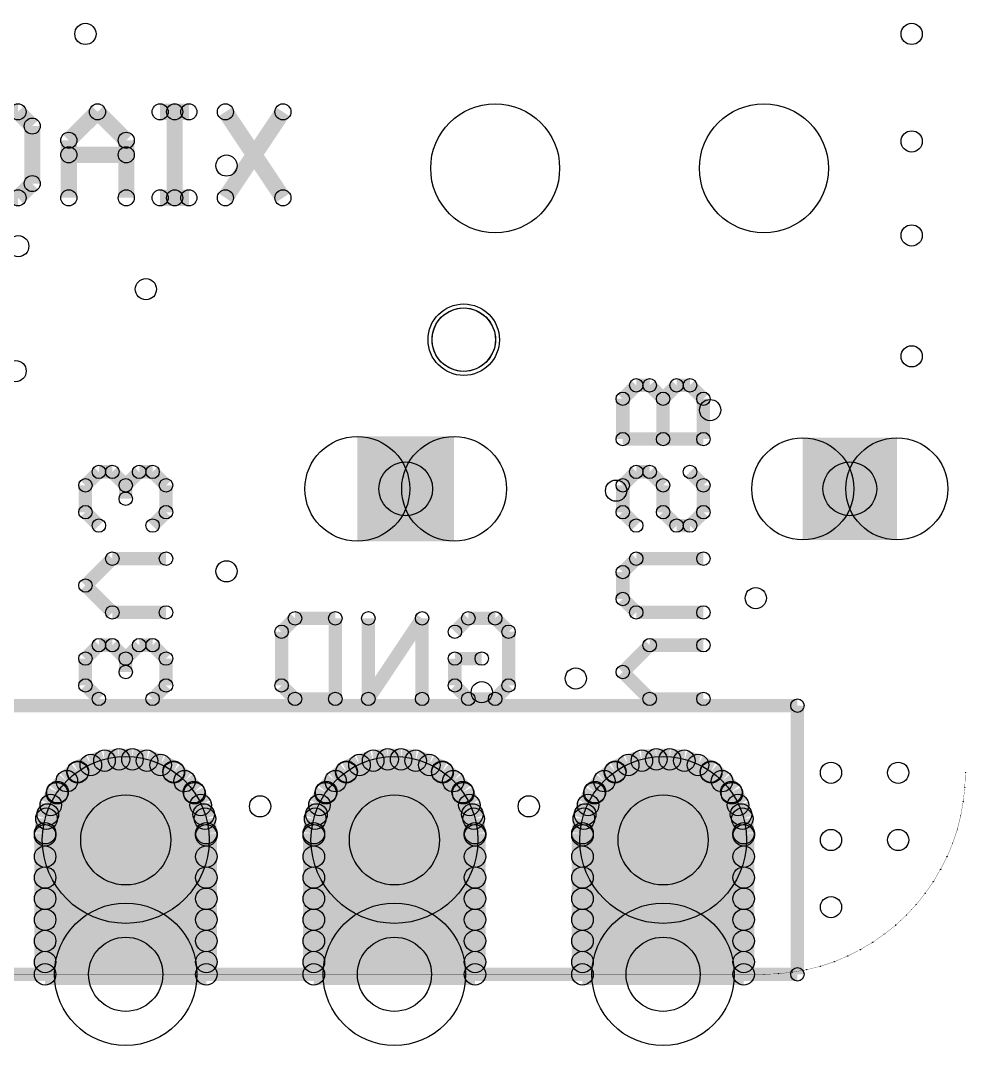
# Model space of a CAD drawing. Extents: x 0 to 26.8, y 0 to 19.7.
# Drawn here: x 17.86 to 26.8, y 0.61 to 10.3 of the extents above; entities that cross this region are included whole.
import ezdxf

# ---------------------------------------------------------------- set-up
doc = ezdxf.new("R2010")
doc.units = 0
doc.layers.get('0').update_dxf_attribs({"linetype": 'CONTINUOUS'})
for name, color, linetype in [('SEEEDSTUDIOXIAONRF52840V1_1_GBO', 7, 'CONTINUOUS'), ('SEEEDSTUDIOXIAONRF52840V1_1_GBS', 6, 'CONTINUOUS'), ('SEEEDSTUDIOXIAONRF52840V1_1_TXT', 12, 'CONTINUOUS')]:
    doc.layers.add(name, color=color, linetype=linetype)

# ---------------------------------------------------------------- blocks, each defined once
blk = doc.blocks.new('ROUND_3')
blk.add_circle((0, 0), 0.0635)
blk = doc.blocks.new('ROUND_1')
blk.add_circle((0, 0), 0.00127)
blk = doc.blocks.new('ROUND_2')
blk.add_circle((0, 0), 0)
blk = doc.blocks.new('ROUND_19')
blk.add_circle((0, 0), 0.0762)
blk = doc.blocks.new('ROUND_20')
blk.add_circle((0, 0), 0.6096)
blk = doc.blocks.new('ROUND_22')
blk.add_circle((0, 0), 0.3378)
blk = doc.blocks.new('ROUND_26')
blk.add_circle((0, 0), 0.7887)
blk = doc.blocks.new('ROUND_27')
blk.add_circle((0, 0), 0.6731)
blk = doc.blocks.new('ROUND_23')
blk.add_circle((0, 0), 0.4826)
blk = doc.blocks.new('ROUND_24')
blk.add_circle((0, 0), 0.4953)
blk = doc.blocks.new('ROUND_18')
blk.add_circle((0, 0), 0.1016)
blk = doc.blocks.new('ROUND_85')
blk.add_circle((0, 0), 0.1003)
blk = doc.blocks.new('ROUND_5')
blk.add_circle((0, 0), 0.254)
blk = doc.blocks.new('ROUND_53')
blk.add_circle((0, 0), 0.2997)
blk = doc.blocks.new('ROUND_86')
blk.add_circle((0, 0), 0.3505)
blk = doc.blocks.new('ROUND_87')
blk.add_circle((0, 0), 0.4254)

msp = doc.modelspace()

# ---------------------------------------------------------------- linework, layer by layer
at = {"layer": 'SEEEDSTUDIOXIAONRF52840V1_1_GBO'}
for points, const_width in [([(26.797, 3.1877), (26.797, 17.1577)], 0.00254), ([(17.56918, 9.4361), (17.84096, 9.4361)], 0.1524), ([(17.84096, 9.4361), (17.97558, 9.30148)], 0.1524), ([(18.32102, 9.16686), (18.5928, 9.4361)], 0.1524), ([(18.5928, 9.4361), (18.86458, 9.16686)], 0.1524), ([(19.4564, 9.4361), (19.18462, 9.4361)], 0.1524), ([(19.32178, 8.6233), (19.32178, 9.4361)], 0.1524), ([(19.80184, 9.4361), (20.3454, 8.6233)], 0.1524), ([(19.80184, 8.6233), (20.3454, 9.4361)], 0.1524), ([(17.97558, 9.30148), (17.97558, 8.75792)], 0.1524), ([(18.32102, 8.6233), (18.32102, 9.16686)], 0.1524), ([(18.86458, 9.16686), (18.86458, 8.6233)], 0.1524), ([(18.86458, 9.0297), (18.32102, 9.0297)], 0.1524), ([(17.97558, 8.75792), (17.84096, 8.6233)], 0.1524), ([(17.84096, 8.6233), (17.56918, 8.6233)], 0.1524), ([(19.18462, 8.6233), (19.4564, 8.6233)], 0.1524), ([(23.5585, 6.72338), (23.6855, 6.85038)], 0.127), ([(23.6855, 6.85038), (23.8125, 6.85038)], 0.127), ([(23.8125, 6.85038), (23.9395, 6.72338)], 0.127), ([(23.9395, 6.72338), (24.0665, 6.85038)], 0.127), ([(24.0665, 6.85038), (24.1935, 6.85038)], 0.127), ([(24.1935, 6.85038), (24.3205, 6.72338)], 0.127), ([(23.5585, 6.34238), (23.5585, 6.72338)], 0.127), ([(23.9395, 6.72338), (23.9395, 6.34238)], 0.127), ([(24.3205, 6.72338), (24.3205, 6.34238)], 0.127), ([(24.3205, 6.34238), (23.5585, 6.34238)], 0.127), ([(18.4785, 5.9055), (18.6055, 6.0325)], 0.127), ([(18.6055, 6.0325), (18.7325, 6.0325)], 0.127), ([(18.7325, 6.0325), (18.8595, 5.9055)], 0.127), ([(18.8595, 5.9055), (18.9865, 6.0325)], 0.127), ([(18.9865, 6.0325), (19.1135, 6.0325)], 0.127), ([(19.1135, 6.0325), (19.2405, 5.9055)], 0.127), ([(23.6855, 6.0325), (23.5585, 5.9055)], 0.127), ([(23.8125, 6.0325), (23.6855, 6.0325)], 0.127), ([(23.9395, 5.9055), (23.8125, 6.0325)], 0.127), ([(24.3205, 5.9055), (24.1935, 6.0325)], 0.127), ([(18.4785, 5.6515), (18.4785, 5.9055)], 0.127), ([(18.8595, 5.9055), (18.8595, 5.7785)], 0.127), ([(19.2405, 5.9055), (19.2405, 5.6515)], 0.127), ([(23.5585, 5.9055), (23.5585, 5.6515)], 0.127), ([(23.9395, 5.6515), (23.9395, 5.9055)], 0.127), ([(24.3205, 5.6515), (24.3205, 5.9055)], 0.127), ([(18.4785, 5.6515), (18.6055, 5.5245)], 0.127), ([(19.2405, 5.6515), (19.1135, 5.5245)], 0.127), ([(23.5585, 5.6515), (23.6855, 5.5245)], 0.127), ([(24.0665, 5.5245), (23.9395, 5.6515)], 0.127), ([(24.1935, 5.5245), (24.3205, 5.6515)], 0.127), ([(24.1935, 5.5245), (24.0665, 5.5245)], 0.127), ([(18.7325, 5.21208), (18.4785, 4.95808)], 0.127), ([(19.2405, 5.21208), (18.7325, 5.21208)], 0.127), ([(23.5585, 5.08508), (23.6855, 5.21208)], 0.127), ([(23.6855, 5.21208), (24.3205, 5.21208)], 0.127), ([(23.5585, 4.83108), (23.5585, 5.08508)], 0.127), ([(18.4785, 4.95808), (18.7325, 4.70408)], 0.127), ([(23.6855, 4.70408), (23.5585, 4.83108)], 0.127), ([(18.7325, 4.70408), (19.2405, 4.70408)], 0.127), ([(24.3205, 4.70408), (23.6855, 4.70408)], 0.127), ([(20.3327, 4.5212), (20.4597, 4.6482)], 0.127), ([(20.4597, 4.6482), (20.8407, 4.6482)], 0.127), ([(20.8407, 4.6482), (20.8407, 3.8862)], 0.127), ([(21.15312, 3.8862), (21.15312, 4.6482)], 0.127), ([(21.66112, 4.6482), (21.15312, 3.8862)], 0.127), ([(21.66112, 3.8862), (21.66112, 4.6482)], 0.127), ([(21.971, 4.5212), (22.098, 4.6482)], 0.127), ([(22.098, 4.6482), (22.352, 4.6482)], 0.127), ([(22.352, 4.6482), (22.479, 4.5212)], 0.127), ([(20.3327, 4.0132), (20.3327, 4.5212)], 0.127), ([(22.479, 4.5212), (22.479, 4.0132)], 0.127), ([(18.4785, 4.2672), (18.6055, 4.3942)], 0.127), ([(18.6055, 4.3942), (18.7325, 4.3942)], 0.127), ([(18.7325, 4.3942), (18.8595, 4.2672)], 0.127), ([(18.8595, 4.2672), (18.9865, 4.3942)], 0.127), ([(18.9865, 4.3942), (19.1135, 4.3942)], 0.127), ([(19.1135, 4.3942), (19.2405, 4.2672)], 0.127), ([(23.8125, 4.3942), (23.5585, 4.1402)], 0.127), ([(23.8125, 4.3942), (24.3205, 4.3942)], 0.127), ([(18.4785, 4.0132), (18.4785, 4.2672)], 0.127), ([(18.8595, 4.2672), (18.8595, 4.1402)], 0.127), ([(19.2405, 4.2672), (19.2405, 4.0132)], 0.127), ([(21.971, 4.0132), (21.971, 4.2672)], 0.127), ([(21.971, 4.2672), (22.225, 4.2672)], 0.127), ([(23.5585, 4.1402), (23.8125, 3.8862)], 0.127), ([(18.6055, 3.8862), (18.4785, 4.0132)], 0.127), ([(19.2405, 4.0132), (19.1135, 3.8862)], 0.127), ([(20.4597, 3.8862), (20.3327, 4.0132)], 0.127), ([(22.098, 3.8862), (21.971, 4.0132)], 0.127), ([(22.479, 4.0132), (22.352, 3.8862)], 0.127), ([(25.2095, 3.8227), (7.4295, 3.8227)], 0.127), ([(20.8407, 3.8862), (20.4597, 3.8862)], 0.127), ([(22.352, 3.8862), (22.098, 3.8862)], 0.127), ([(23.8125, 3.8862), (24.3205, 3.8862)], 0.127), ([(25.2095, 1.2827), (25.2095, 3.8227)], 0.127), ([(26.79192, 3.05054), (26.797, 3.1877)], 0.00254), ([(26.77668, 2.91592), (26.79192, 3.05054)], 0.00254), ([(26.75382, 2.78384), (26.77668, 2.91592)], 0.00254), ([(26.7208, 2.65176), (26.75382, 2.78384)], 0.00254), ([(26.67762, 2.52222), (26.7208, 2.65176)], 0.00254), ([(26.62428, 2.39522), (26.67762, 2.52222)], 0.00254), ([(26.56332, 2.27584), (26.62428, 2.39522)], 0.00254), ([(26.49474, 2.159), (26.56332, 2.27584)], 0.00254), ([(26.416, 2.04724), (26.49474, 2.159)], 0.00254), ([(26.33218, 1.94056), (26.416, 2.04724)], 0.00254), ([(26.2382, 1.8415), (26.33218, 1.94056)], 0.00254), ([(26.13914, 1.74752), (26.2382, 1.8415)], 0.00254), ([(26.03246, 1.6637), (26.13914, 1.74752)], 0.00254), ([(25.9207, 1.58496), (26.03246, 1.6637)], 0.00254), ([(25.80386, 1.51638), (25.9207, 1.58496)], 0.00254), ([(25.55748, 1.40208), (25.68448, 1.45542)], 0.00254), ([(25.68448, 1.45542), (25.80386, 1.51638)], 0.00254), ([(25.29586, 1.32588), (25.42794, 1.3589)], 0.00254), ([(25.42794, 1.3589), (25.55748, 1.40208)], 0.00254), ([(7.4295, 1.2827), (25.2095, 1.2827)], 0.127), ([(7.747, 1.2827), (24.892, 1.2827)], 0.00254), ([(24.892, 1.2827), (25.02916, 1.28778)], 0.00254), ([(25.02916, 1.28778), (25.16378, 1.30302)], 0.00254), ([(25.16378, 1.30302), (25.29586, 1.32588)], 0.00254)]:
    msp.add_lwpolyline(points, dxfattribs=dict(at, const_width=const_width))
for points in [[(21.91258, 7.54634), (21.96338, 7.56666)], [(21.96338, 7.56666), (22.01418, 7.57936)], [(22.01418, 7.57936), (22.06752, 7.5819)], [(22.06752, 7.5819), (22.12086, 7.57428)], [(22.12086, 7.57428), (22.17166, 7.55904)], [(22.17166, 7.55904), (22.21992, 7.5311)], [(21.79828, 7.43712), (21.82876, 7.4803)], [(21.82876, 7.4803), (21.86686, 7.51586)], [(21.86686, 7.51586), (21.91258, 7.54634)], [(22.21992, 7.5311), (22.2631, 7.49808)], [(22.2631, 7.49808), (22.29612, 7.45744)], [(21.76018, 7.33552), (21.77542, 7.38632)], [(21.77542, 7.38632), (21.79828, 7.43712)], [(22.29612, 7.45744), (22.32406, 7.41172)], [(22.32406, 7.41172), (22.34438, 7.36092)], [(21.7551, 7.28218), (21.76018, 7.33552)], [(21.76018, 7.22884), (21.7551, 7.28218)], [(22.34438, 7.36092), (22.35454, 7.31012)], [(22.35454, 7.31012), (22.35454, 7.25424)], [(21.77542, 7.17804), (21.76018, 7.22884)], [(21.79828, 7.12724), (21.77542, 7.17804)], [(22.34438, 7.20344), (22.32406, 7.15264)], [(22.35454, 7.25424), (22.34438, 7.20344)], [(21.82876, 7.08406), (21.79828, 7.12724)], [(21.86686, 7.0485), (21.82876, 7.08406)], [(22.29612, 7.10692), (22.2631, 7.06628)], [(22.32406, 7.15264), (22.29612, 7.10692)], [(21.91258, 7.01802), (21.86686, 7.0485)], [(21.96338, 6.9977), (21.91258, 7.01802)], [(22.01418, 6.985), (21.96338, 6.9977)], [(22.06752, 6.98246), (22.01418, 6.985)], [(22.12086, 6.99008), (22.06752, 6.98246)], [(22.17166, 7.00532), (22.12086, 6.99008)], [(22.21992, 7.03326), (22.17166, 7.00532)], [(22.2631, 7.06628), (22.21992, 7.03326)]]:
    msp.add_lwpolyline(points, dxfattribs=at)
at = {"layer": 'SEEEDSTUDIOXIAONRF52840V1_1_GBS'}
for points, const_width in [([(26.797, 3.1877), (26.797, 17.1577)], 0.00254), ([(21.04898, 5.87248), (21.96338, 5.87248)], 0.9906), ([(25.2603, 5.87248), (26.1493, 5.87248)], 0.9652), ([(18.65884, 3.302), (18.5293, 3.26136)], 0.2032), ([(18.796, 3.3147), (18.65884, 3.302)], 0.2032), ([(18.923, 3.3147), (18.796, 3.3147)], 0.2032), ([(19.06016, 3.302), (18.923, 3.3147)], 0.2032), ([(19.1897, 3.26136), (19.06016, 3.302)], 0.2032), ([(21.19884, 3.302), (21.0693, 3.26136)], 0.2032), ([(21.336, 3.3147), (21.19884, 3.302)], 0.2032), ([(21.463, 3.3147), (21.336, 3.3147)], 0.2032), ([(21.60016, 3.302), (21.463, 3.3147)], 0.2032), ([(21.7297, 3.26136), (21.60016, 3.302)], 0.2032), ([(23.73884, 3.302), (23.6093, 3.26136)], 0.2032), ([(23.876, 3.3147), (23.73884, 3.302)], 0.2032), ([(24.003, 3.3147), (23.876, 3.3147)], 0.2032), ([(24.14016, 3.302), (24.003, 3.3147)], 0.2032), ([(24.2697, 3.26136), (24.14016, 3.302)], 0.2032), ([(18.40738, 3.19786), (18.30324, 3.10896)], 0.2032), ([(18.5293, 3.26136), (18.40738, 3.19786)], 0.2032), ([(19.31162, 3.19786), (19.1897, 3.26136)], 0.2032), ([(19.41576, 3.10896), (19.31162, 3.19786)], 0.2032), ([(20.94738, 3.19786), (20.84324, 3.10896)], 0.2032), ([(21.0693, 3.26136), (20.94738, 3.19786)], 0.2032), ([(21.85162, 3.19786), (21.7297, 3.26136)], 0.2032), ([(21.95576, 3.10896), (21.85162, 3.19786)], 0.2032), ([(23.48738, 3.19786), (23.38324, 3.10896)], 0.2032), ([(23.6093, 3.26136), (23.48738, 3.19786)], 0.2032), ([(24.39162, 3.19786), (24.2697, 3.26136)], 0.2032), ([(24.49576, 3.10896), (24.39162, 3.19786)], 0.2032), ([(18.30324, 3.10896), (18.21434, 3.00482)], 0.2032), ([(19.31416, 3.19278), (18.40484, 3.19278)], 0.2032), ([(19.50466, 3.00482), (19.41576, 3.10896)], 0.2032), ([(20.84324, 3.10896), (20.75434, 3.00482)], 0.2032), ([(21.85416, 3.19278), (20.94484, 3.19278)], 0.2032), ([(22.04466, 3.00482), (21.95576, 3.10896)], 0.2032), ([(23.38324, 3.10896), (23.29434, 3.00482)], 0.2032), ([(24.39416, 3.19278), (23.48484, 3.19278)], 0.2032), ([(24.58466, 3.00482), (24.49576, 3.10896)], 0.2032), ([(18.21434, 3.00482), (18.15084, 2.8829)], 0.2032), ([(19.56816, 2.8829), (19.50466, 3.00482)], 0.2032), ([(20.75434, 3.00482), (20.69084, 2.8829)], 0.2032), ([(22.10816, 2.8829), (22.04466, 3.00482)], 0.2032), ([(23.29434, 3.00482), (23.23084, 2.8829)], 0.2032), ([(24.64816, 2.8829), (24.58466, 3.00482)], 0.2032), ([(26.79192, 3.05054), (26.797, 3.1877)], 0.00254), ([(18.20926, 2.99466), (19.50974, 2.99466)], 0.2032), ([(20.74926, 2.99466), (22.04974, 2.99466)], 0.2032), ([(23.28926, 2.99466), (24.58974, 2.99466)], 0.2032), ([(26.77668, 2.91592), (26.79192, 3.05054)], 0.00254), ([(18.15084, 2.8829), (18.1102, 2.75336)], 0.2032), ([(19.6088, 2.75336), (19.56816, 2.8829)], 0.2032), ([(20.69084, 2.8829), (20.6502, 2.75336)], 0.2032), ([(22.1488, 2.75336), (22.10816, 2.8829)], 0.2032), ([(23.23084, 2.8829), (23.1902, 2.75336)], 0.2032), ([(24.6888, 2.75336), (24.64816, 2.8829)], 0.2032), ([(26.75382, 2.78384), (26.77668, 2.91592)], 0.00254), ([(18.1102, 2.75336), (18.0975, 2.6162)], 0.2032), ([(19.5961, 2.794), (18.1229, 2.794)], 0.2032), ([(19.6215, 2.6162), (19.6088, 2.75336)], 0.2032), ([(20.6502, 2.75336), (20.6375, 2.6162)], 0.2032), ([(22.1361, 2.794), (20.6629, 2.794)], 0.2032), ([(22.1615, 2.6162), (22.1488, 2.75336)], 0.2032), ([(23.1902, 2.75336), (23.1775, 2.6162)], 0.2032), ([(23.2029, 2.794), (24.6761, 2.794)], 0.2032), ([(24.7015, 2.6162), (24.6888, 2.75336)], 0.2032), ([(18.0975, 2.6162), (18.0975, 1.2827)], 0.2032), ([(19.6215, 1.2827), (19.6215, 2.6162)], 0.2032), ([(20.6375, 2.6162), (20.6375, 1.2827)], 0.2032), ([(22.1615, 1.2827), (22.1615, 2.6162)], 0.2032), ([(23.1775, 2.6162), (23.1775, 1.2827)], 0.2032), ([(24.7015, 1.2827), (24.7015, 2.6162)], 0.2032), ([(26.7208, 2.65176), (26.75382, 2.78384)], 0.00254), ([(18.0975, 2.59588), (19.6215, 2.59588)], 0.2032), ([(20.6375, 2.59588), (22.1615, 2.59588)], 0.2032), ([(24.7015, 2.59588), (23.1775, 2.59588)], 0.2032), ([(26.67762, 2.52222), (26.7208, 2.65176)], 0.00254), ([(26.62428, 2.39522), (26.67762, 2.52222)], 0.00254), ([(19.6215, 2.39522), (18.0975, 2.39522)], 0.2032), ([(22.1615, 2.39522), (20.6375, 2.39522)], 0.2032), ([(23.1775, 2.39522), (24.7015, 2.39522)], 0.2032), ([(26.56332, 2.27584), (26.62428, 2.39522)], 0.00254), ([(18.0975, 2.1971), (19.6215, 2.1971)], 0.2032), ([(20.6375, 2.1971), (22.1615, 2.1971)], 0.2032), ([(24.7015, 2.1971), (23.1775, 2.1971)], 0.2032), ([(26.49474, 2.159), (26.56332, 2.27584)], 0.00254), ([(26.416, 2.04724), (26.49474, 2.159)], 0.00254), ([(19.6215, 1.99644), (18.0975, 1.99644)], 0.2032), ([(22.1615, 1.99644), (20.6375, 1.99644)], 0.2032), ([(23.1775, 1.99644), (24.7015, 1.99644)], 0.2032), ([(26.33218, 1.94056), (26.416, 2.04724)], 0.00254), ([(26.2382, 1.8415), (26.33218, 1.94056)], 0.00254), ([(18.0975, 1.79832), (19.6215, 1.79832)], 0.2032), ([(20.6375, 1.79832), (22.1615, 1.79832)], 0.2032), ([(24.7015, 1.79832), (23.1775, 1.79832)], 0.2032), ([(26.13914, 1.74752), (26.2382, 1.8415)], 0.00254), ([(26.03246, 1.6637), (26.13914, 1.74752)], 0.00254), ([(19.6215, 1.59766), (18.0975, 1.59766)], 0.2032), ([(20.6375, 1.59766), (22.1615, 1.59766)], 0.2032), ([(23.1775, 1.59766), (24.7015, 1.59766)], 0.2032), ([(25.9207, 1.58496), (26.03246, 1.6637)], 0.00254), ([(25.80386, 1.51638), (25.9207, 1.58496)], 0.00254), ([(18.0975, 1.39954), (19.6215, 1.39954)], 0.2032), ([(22.1615, 1.39954), (20.6375, 1.39954)], 0.2032), ([(24.7015, 1.39954), (23.1775, 1.39954)], 0.2032), ([(25.55748, 1.40208), (25.68448, 1.45542)], 0.00254), ([(25.68448, 1.45542), (25.80386, 1.51638)], 0.00254), ([(18.0975, 1.2827), (19.6215, 1.2827)], 0.2032), ([(20.6375, 1.2827), (22.1615, 1.2827)], 0.2032), ([(23.1775, 1.2827), (24.7015, 1.2827)], 0.2032), ([(25.29586, 1.32588), (25.42794, 1.3589)], 0.00254), ([(25.42794, 1.3589), (25.55748, 1.40208)], 0.00254), ([(7.747, 1.2827), (24.892, 1.2827)], 0.00254), ([(24.892, 1.2827), (25.02916, 1.28778)], 0.00254), ([(25.02916, 1.28778), (25.16378, 1.30302)], 0.00254), ([(25.16378, 1.30302), (25.29586, 1.32588)], 0.00254)]:
    msp.add_lwpolyline(points, dxfattribs=dict(at, const_width=const_width))
for points in [[(21.91258, 7.54634), (21.96338, 7.56666)], [(21.96338, 7.56666), (22.01418, 7.57936)], [(22.01418, 7.57936), (22.06752, 7.5819)], [(22.06752, 7.5819), (22.12086, 7.57428)], [(22.12086, 7.57428), (22.17166, 7.55904)], [(22.17166, 7.55904), (22.21992, 7.5311)], [(21.79828, 7.43712), (21.82876, 7.4803)], [(21.82876, 7.4803), (21.86686, 7.51586)], [(21.86686, 7.51586), (21.91258, 7.54634)], [(22.21992, 7.5311), (22.2631, 7.49808)], [(22.2631, 7.49808), (22.29612, 7.45744)], [(21.76018, 7.33552), (21.77542, 7.38632)], [(21.77542, 7.38632), (21.79828, 7.43712)], [(22.29612, 7.45744), (22.32406, 7.41172)], [(22.32406, 7.41172), (22.34438, 7.36092)], [(21.7551, 7.28218), (21.76018, 7.33552)], [(21.76018, 7.22884), (21.7551, 7.28218)], [(22.34438, 7.36092), (22.35454, 7.31012)], [(22.35454, 7.31012), (22.35454, 7.25424)], [(21.77542, 7.17804), (21.76018, 7.22884)], [(21.79828, 7.12724), (21.77542, 7.17804)], [(22.34438, 7.20344), (22.32406, 7.15264)], [(22.35454, 7.25424), (22.34438, 7.20344)], [(21.82876, 7.08406), (21.79828, 7.12724)], [(21.86686, 7.0485), (21.82876, 7.08406)], [(22.29612, 7.10692), (22.2631, 7.06628)], [(22.32406, 7.15264), (22.29612, 7.10692)], [(21.91258, 7.01802), (21.86686, 7.0485)], [(21.96338, 6.9977), (21.91258, 7.01802)], [(22.01418, 6.985), (21.96338, 6.9977)], [(22.06752, 6.98246), (22.01418, 6.985)], [(22.12086, 6.99008), (22.06752, 6.98246)], [(22.17166, 7.00532), (22.12086, 6.99008)], [(22.21992, 7.03326), (22.17166, 7.00532)], [(22.2631, 7.06628), (22.21992, 7.03326)]]:
    msp.add_lwpolyline(points, dxfattribs=at)

# ---------------------------------------------------------------- block references
at = {"layer": 'SEEEDSTUDIOXIAONRF52840V1_1_GBO'}
for name, p in [('ROUND_19', (17.84096, 9.4361)), ('ROUND_19', (18.5928, 9.4361)), ('ROUND_19', (19.18462, 9.4361)), ('ROUND_19', (19.32178, 9.4361)), ('ROUND_19', (19.4564, 9.4361)), ('ROUND_19', (19.80184, 9.4361)), ('ROUND_19', (20.3454, 9.4361)), ('ROUND_19', (17.97558, 9.30148)), ('ROUND_19', (18.32102, 9.16686)), ('ROUND_19', (18.86458, 9.16686)), ('ROUND_19', (18.32102, 9.0297)), ('ROUND_19', (18.86458, 9.0297)), ('ROUND_19', (17.97558, 8.75792)), ('ROUND_19', (17.84096, 8.6233)), ('ROUND_19', (18.32102, 8.6233)), ('ROUND_19', (18.86458, 8.6233)), ('ROUND_19', (19.18462, 8.6233)), ('ROUND_19', (19.32178, 8.6233)), ('ROUND_19', (19.4564, 8.6233)), ('ROUND_19', (19.80184, 8.6233)), ('ROUND_19', (20.3454, 8.6233)), ('ROUND_2', (22.06752, 7.5819)), ('ROUND_2', (22.01418, 7.57936)), ('ROUND_2', (22.12086, 7.57428)), ('ROUND_2', (21.96338, 7.56666)), ('ROUND_2', (22.17166, 7.55904)), ('ROUND_2', (21.91258, 7.54634)), ('ROUND_2', (22.21992, 7.5311)), ('ROUND_2', (21.86686, 7.51586)), ('ROUND_2', (22.2631, 7.49808)), ('ROUND_2', (21.82876, 7.4803)), ('ROUND_2', (22.29612, 7.45744)), ('ROUND_2', (21.79828, 7.43712)), ('ROUND_2', (22.32406, 7.41172)), ('ROUND_2', (21.77542, 7.38632)), ('ROUND_2', (22.34438, 7.36092)), ('ROUND_2', (21.76018, 7.33552)), ('ROUND_2', (22.35454, 7.31012)), ('ROUND_2', (21.7551, 7.28218)), ('ROUND_2', (21.7551, 7.28218)), ('ROUND_2', (22.35454, 7.25424)), ('ROUND_2', (21.76018, 7.22884)), ('ROUND_2', (22.34438, 7.20344)), ('ROUND_2', (21.77542, 7.17804)), ('ROUND_2', (22.32406, 7.15264)), ('ROUND_2', (21.79828, 7.12724)), ('ROUND_2', (22.29612, 7.10692)), ('ROUND_2', (21.82876, 7.08406)), ('ROUND_2', (22.2631, 7.06628)), ('ROUND_2', (21.86686, 7.0485)), ('ROUND_2', (22.21992, 7.03326)), ('ROUND_2', (21.91258, 7.01802)), ('ROUND_2', (22.17166, 7.00532)), ('ROUND_2', (21.96338, 6.9977)), ('ROUND_2', (22.12086, 6.99008)), ('ROUND_2', (22.01418, 6.985)), ('ROUND_2', (22.06752, 6.98246)), ('ROUND_3', (23.6855, 6.85038)), ('ROUND_3', (23.8125, 6.85038)), ('ROUND_3', (24.0665, 6.85038)), ('ROUND_3', (24.1935, 6.85038)), ('ROUND_3', (23.5585, 6.72338)), ('ROUND_3', (23.9395, 6.72338)), ('ROUND_3', (23.9395, 6.72338)), ('ROUND_3', (24.3205, 6.72338)), ('ROUND_3', (23.5585, 6.34238)), ('ROUND_3', (23.9395, 6.34238)), ('ROUND_3', (24.3205, 6.34238)), ('ROUND_3', (24.3205, 6.34238)), ('ROUND_3', (18.6055, 6.0325)), ('ROUND_3', (18.7325, 6.0325)), ('ROUND_3', (18.9865, 6.0325)), ('ROUND_3', (19.1135, 6.0325)), ('ROUND_3', (23.6855, 6.0325)), ('ROUND_3', (23.8125, 6.0325)), ('ROUND_3', (24.1935, 6.0325)), ('ROUND_3', (18.4785, 5.9055)), ('ROUND_3', (18.8595, 5.9055)), ('ROUND_3', (18.8595, 5.9055)), ('ROUND_3', (19.2405, 5.9055)), ('ROUND_3', (19.2405, 5.9055)), ('ROUND_3', (23.5585, 5.9055)), ('ROUND_3', (23.9395, 5.9055)), ('ROUND_3', (24.3205, 5.9055)), ('ROUND_3', (18.8595, 5.7785)), ('ROUND_3', (18.4785, 5.6515)), ('ROUND_3', (18.4785, 5.6515)), ('ROUND_3', (19.2405, 5.6515)), ('ROUND_3', (23.5585, 5.6515)), ('ROUND_3', (23.9395, 5.6515)), ('ROUND_3', (24.3205, 5.6515)), ('ROUND_3', (18.6055, 5.5245)), ('ROUND_3', (19.1135, 5.5245)), ('ROUND_3', (23.6855, 5.5245)), ('ROUND_3', (24.0665, 5.5245)), ('ROUND_3', (24.1935, 5.5245)), ('ROUND_3', (24.1935, 5.5245)), ('ROUND_3', (18.7325, 5.21208)), ('ROUND_3', (19.2405, 5.21208)), ('ROUND_3', (23.6855, 5.21208)), ('ROUND_3', (24.3205, 5.21208)), ('ROUND_3', (23.5585, 5.08508)), ('ROUND_3', (18.4785, 4.95808)), ('ROUND_3', (23.5585, 4.83108)), ('ROUND_3', (18.7325, 4.70408)), ('ROUND_3', (19.2405, 4.70408)), ('ROUND_3', (23.6855, 4.70408)), ('ROUND_3', (24.3205, 4.70408)), ('ROUND_3', (20.4597, 4.6482)), ('ROUND_3', (20.8407, 4.6482)), ('ROUND_3', (21.15312, 4.6482)), ('ROUND_3', (21.66112, 4.6482)), ('ROUND_3', (21.66112, 4.6482)), ('ROUND_3', (22.098, 4.6482)), ('ROUND_3', (22.352, 4.6482)), ('ROUND_3', (20.3327, 4.5212)), ('ROUND_3', (21.971, 4.5212)), ('ROUND_3', (22.479, 4.5212)), ('ROUND_3', (18.6055, 4.3942)), ('ROUND_3', (18.7325, 4.3942)), ('ROUND_3', (18.9865, 4.3942)), ('ROUND_3', (19.1135, 4.3942)), ('ROUND_3', (23.8125, 4.3942)), ('ROUND_3', (23.8125, 4.3942)), ('ROUND_3', (24.3205, 4.3942)), ('ROUND_3', (18.4785, 4.2672)), ('ROUND_3', (18.8595, 4.2672)), ('ROUND_3', (18.8595, 4.2672)), ('ROUND_3', (19.2405, 4.2672)), ('ROUND_3', (21.971, 4.2672)), ('ROUND_3', (22.225, 4.2672)), ('ROUND_3', (18.8595, 4.1402)), ('ROUND_3', (23.5585, 4.1402)), ('ROUND_3', (23.5585, 4.1402)), ('ROUND_3', (18.4785, 4.0132)), ('ROUND_3', (18.4785, 4.0132)), ('ROUND_3', (19.2405, 4.0132)), ('ROUND_3', (20.3327, 4.0132)), ('ROUND_3', (20.3327, 4.0132)), ('ROUND_3', (21.971, 4.0132)), ('ROUND_3', (22.479, 4.0132)), ('ROUND_3', (18.6055, 3.8862)), ('ROUND_3', (19.1135, 3.8862)), ('ROUND_3', (20.4597, 3.8862)), ('ROUND_3', (20.8407, 3.8862)), ('ROUND_3', (21.15312, 3.8862)), ('ROUND_3', (21.15312, 3.8862)), ('ROUND_3', (21.66112, 3.8862)), ('ROUND_3', (22.098, 3.8862)), ('ROUND_3', (22.352, 3.8862)), ('ROUND_3', (23.8125, 3.8862)), ('ROUND_3', (24.3205, 3.8862)), ('ROUND_3', (25.2095, 3.8227)), ('ROUND_1', (26.797, 3.1877)), ('ROUND_1', (26.79192, 3.05054)), ('ROUND_1', (26.77668, 2.91592)), ('ROUND_1', (26.75382, 2.78384)), ('ROUND_1', (26.7208, 2.65176)), ('ROUND_1', (26.67762, 2.52222)), ('ROUND_1', (26.62428, 2.39522)), ('ROUND_1', (26.56332, 2.27584)), ('ROUND_1', (26.49474, 2.159)), ('ROUND_1', (26.416, 2.04724)), ('ROUND_1', (26.33218, 1.94056)), ('ROUND_1', (26.2382, 1.8415)), ('ROUND_1', (26.13914, 1.74752)), ('ROUND_1', (26.03246, 1.6637)), ('ROUND_1', (25.9207, 1.58496)), ('ROUND_1', (25.68448, 1.45542)), ('ROUND_1', (25.80386, 1.51638)), ('ROUND_1', (25.42794, 1.3589)), ('ROUND_1', (25.55748, 1.40208)), ('ROUND_1', (24.892, 1.2827)), ('ROUND_1', (25.02916, 1.28778)), ('ROUND_3', (25.2095, 1.2827)), ('ROUND_1', (25.16378, 1.30302)), ('ROUND_1', (25.29586, 1.32588))]:
    msp.add_blockref(name, p, dxfattribs=at)
at = {"layer": 'SEEEDSTUDIOXIAONRF52840V1_1_GBS'}
for name, p in [('ROUND_20', (22.352, 8.9027)), ('ROUND_20', (24.892, 8.9027)), ('ROUND_2', (22.06752, 7.5819)), ('ROUND_2', (22.01418, 7.57936)), ('ROUND_2', (22.12086, 7.57428)), ('ROUND_2', (21.96338, 7.56666)), ('ROUND_2', (22.17166, 7.55904)), ('ROUND_22', (22.05482, 7.28218)), ('ROUND_2', (21.91258, 7.54634)), ('ROUND_2', (22.21992, 7.5311)), ('ROUND_2', (21.86686, 7.51586)), ('ROUND_2', (22.2631, 7.49808)), ('ROUND_2', (21.82876, 7.4803)), ('ROUND_2', (22.29612, 7.45744)), ('ROUND_2', (21.79828, 7.43712)), ('ROUND_2', (22.32406, 7.41172)), ('ROUND_2', (21.77542, 7.38632)), ('ROUND_2', (22.34438, 7.36092)), ('ROUND_2', (21.76018, 7.33552)), ('ROUND_2', (22.35454, 7.31012)), ('ROUND_2', (21.7551, 7.28218)), ('ROUND_2', (21.7551, 7.28218)), ('ROUND_2', (22.35454, 7.25424)), ('ROUND_2', (21.76018, 7.22884)), ('ROUND_2', (22.34438, 7.20344)), ('ROUND_2', (21.77542, 7.17804)), ('ROUND_2', (22.32406, 7.15264)), ('ROUND_2', (21.79828, 7.12724)), ('ROUND_2', (22.29612, 7.10692)), ('ROUND_2', (21.82876, 7.08406)), ('ROUND_2', (22.2631, 7.06628)), ('ROUND_2', (21.86686, 7.0485)), ('ROUND_2', (22.21992, 7.03326)), ('ROUND_2', (21.91258, 7.01802)), ('ROUND_2', (22.17166, 7.00532)), ('ROUND_2', (21.96338, 6.9977)), ('ROUND_2', (22.12086, 6.99008)), ('ROUND_2', (22.01418, 6.985)), ('ROUND_2', (22.06752, 6.98246)), ('ROUND_24', (21.04898, 5.87248)), ('ROUND_24', (21.96338, 5.87248)), ('ROUND_23', (25.2603, 5.87248)), ('ROUND_23', (26.1493, 5.87248)), ('ROUND_18', (18.65884, 3.302)), ('ROUND_18', (18.796, 3.3147)), ('ROUND_18', (18.923, 3.3147)), ('ROUND_18', (19.06016, 3.302)), ('ROUND_18', (21.19884, 3.302)), ('ROUND_18', (21.336, 3.3147)), ('ROUND_18', (21.463, 3.3147)), ('ROUND_18', (21.60016, 3.302)), ('ROUND_18', (23.73884, 3.302)), ('ROUND_18', (23.876, 3.3147)), ('ROUND_18', (24.003, 3.3147)), ('ROUND_18', (24.14016, 3.302)), ('ROUND_26', (18.8595, 2.5527)), ('ROUND_18', (18.40738, 3.19786)), ('ROUND_18', (18.5293, 3.26136)), ('ROUND_18', (19.1897, 3.26136)), ('ROUND_18', (19.31162, 3.19786)), ('ROUND_26', (21.3995, 2.5527)), ('ROUND_18', (20.94738, 3.19786)), ('ROUND_18', (21.0693, 3.26136)), ('ROUND_18', (21.7297, 3.26136)), ('ROUND_18', (21.85162, 3.19786)), ('ROUND_26', (23.9395, 2.5527)), ('ROUND_18', (23.48738, 3.19786)), ('ROUND_18', (23.6093, 3.26136)), ('ROUND_18', (24.2697, 3.26136)), ('ROUND_18', (24.39162, 3.19786)), ('ROUND_18', (18.30324, 3.10896)), ('ROUND_18', (18.40484, 3.19278)), ('ROUND_18', (19.31416, 3.19278)), ('ROUND_18', (19.41576, 3.10896)), ('ROUND_18', (20.84324, 3.10896)), ('ROUND_18', (20.94484, 3.19278)), ('ROUND_18', (21.85416, 3.19278)), ('ROUND_18', (21.95576, 3.10896)), ('ROUND_18', (23.38324, 3.10896)), ('ROUND_18', (23.48484, 3.19278)), ('ROUND_18', (24.39416, 3.19278)), ('ROUND_18', (24.49576, 3.10896)), ('ROUND_18', (18.21434, 3.00482)), ('ROUND_18', (19.50466, 3.00482)), ('ROUND_18', (20.75434, 3.00482)), ('ROUND_18', (22.04466, 3.00482)), ('ROUND_18', (23.29434, 3.00482)), ('ROUND_18', (24.58466, 3.00482)), ('ROUND_1', (26.797, 3.1877)), ('ROUND_18', (18.20926, 2.99466)), ('ROUND_18', (19.50974, 2.99466)), ('ROUND_18', (20.74926, 2.99466)), ('ROUND_18', (22.04974, 2.99466)), ('ROUND_18', (23.28926, 2.99466)), ('ROUND_18', (24.58974, 2.99466)), ('ROUND_1', (26.79192, 3.05054)), ('ROUND_18', (18.15084, 2.8829)), ('ROUND_18', (19.56816, 2.8829)), ('ROUND_18', (20.69084, 2.8829)), ('ROUND_18', (22.10816, 2.8829)), ('ROUND_18', (23.23084, 2.8829)), ('ROUND_18', (24.64816, 2.8829)), ('ROUND_1', (26.77668, 2.91592)), ('ROUND_18', (18.1102, 2.75336)), ('ROUND_18', (18.1229, 2.794)), ('ROUND_18', (19.5961, 2.794)), ('ROUND_18', (19.6088, 2.75336)), ('ROUND_18', (20.6502, 2.75336)), ('ROUND_18', (20.6629, 2.794)), ('ROUND_18', (22.1361, 2.794)), ('ROUND_18', (22.1488, 2.75336)), ('ROUND_18', (23.1902, 2.75336)), ('ROUND_18', (23.1902, 2.75336)), ('ROUND_18', (23.2029, 2.794)), ('ROUND_18', (24.6761, 2.794)), ('ROUND_18', (24.6888, 2.75336)), ('ROUND_18', (18.0975, 2.6162)), ('ROUND_18', (19.6215, 2.6162)), ('ROUND_18', (20.6375, 2.6162)), ('ROUND_18', (22.1615, 2.6162)), ('ROUND_18', (23.1775, 2.6162)), ('ROUND_18', (24.7015, 2.6162)), ('ROUND_1', (26.75382, 2.78384)), ('ROUND_18', (18.0975, 2.59588)), ('ROUND_18', (19.6215, 2.59588)), ('ROUND_18', (20.6375, 2.59588)), ('ROUND_18', (22.1615, 2.59588)), ('ROUND_18', (23.1775, 2.59588)), ('ROUND_18', (24.7015, 2.59588)), ('ROUND_1', (26.7208, 2.65176)), ('ROUND_1', (26.67762, 2.52222)), ('ROUND_18', (18.0975, 2.39522)), ('ROUND_18', (19.6215, 2.39522)), ('ROUND_18', (20.6375, 2.39522)), ('ROUND_18', (22.1615, 2.39522)), ('ROUND_18', (23.1775, 2.39522)), ('ROUND_18', (24.7015, 2.39522)), ('ROUND_1', (26.62428, 2.39522)), ('ROUND_18', (18.0975, 2.1971)), ('ROUND_18', (19.6215, 2.1971)), ('ROUND_18', (20.6375, 2.1971)), ('ROUND_18', (22.1615, 2.1971)), ('ROUND_18', (23.1775, 2.1971)), ('ROUND_18', (24.7015, 2.1971)), ('ROUND_1', (26.56332, 2.27584)), ('ROUND_1', (26.49474, 2.159)), ('ROUND_18', (18.0975, 1.99644)), ('ROUND_18', (19.6215, 1.99644)), ('ROUND_18', (20.6375, 1.99644)), ('ROUND_18', (22.1615, 1.99644)), ('ROUND_18', (23.1775, 1.99644)), ('ROUND_18', (24.7015, 1.99644)), ('ROUND_1', (26.416, 2.04724)), ('ROUND_27', (18.8595, 1.2827)), ('ROUND_27', (21.3995, 1.2827)), ('ROUND_27', (23.9395, 1.2827)), ('ROUND_1', (26.33218, 1.94056)), ('ROUND_18', (18.0975, 1.79832)), ('ROUND_18', (19.6215, 1.79832)), ('ROUND_18', (20.6375, 1.79832)), ('ROUND_18', (22.1615, 1.79832)), ('ROUND_18', (23.1775, 1.79832)), ('ROUND_18', (24.7015, 1.79832)), ('ROUND_1', (26.2382, 1.8415)), ('ROUND_1', (26.13914, 1.74752)), ('ROUND_18', (18.0975, 1.59766)), ('ROUND_18', (19.6215, 1.59766)), ('ROUND_18', (20.6375, 1.59766)), ('ROUND_18', (22.1615, 1.59766)), ('ROUND_18', (23.1775, 1.59766)), ('ROUND_18', (24.7015, 1.59766)), ('ROUND_1', (26.03246, 1.6637)), ('ROUND_1', (25.9207, 1.58496)), ('ROUND_18', (18.0975, 1.39954)), ('ROUND_18', (19.6215, 1.39954)), ('ROUND_18', (20.6375, 1.39954)), ('ROUND_18', (22.1615, 1.39954)), ('ROUND_18', (23.1775, 1.39954)), ('ROUND_18', (24.7015, 1.39954)), ('ROUND_1', (25.68448, 1.45542)), ('ROUND_1', (25.80386, 1.51638)), ('ROUND_18', (18.0975, 1.2827)), ('ROUND_18', (18.0975, 1.2827)), ('ROUND_18', (19.6215, 1.2827)), ('ROUND_18', (20.6375, 1.2827)), ('ROUND_18', (20.6375, 1.2827)), ('ROUND_18', (22.1615, 1.2827)), ('ROUND_18', (23.1775, 1.2827)), ('ROUND_18', (24.7015, 1.2827)), ('ROUND_1', (25.42794, 1.3589)), ('ROUND_1', (25.55748, 1.40208)), ('ROUND_1', (24.892, 1.2827)), ('ROUND_1', (25.02916, 1.28778)), ('ROUND_1', (25.16378, 1.30302)), ('ROUND_1', (25.29586, 1.32588))]:
    msp.add_blockref(name, p, dxfattribs=at)
at = {"layer": 'SEEEDSTUDIOXIAONRF52840V1_1_TXT'}
for name, p in [('ROUND_85', (18.4785, 10.1727)), ('ROUND_85', (26.289, 10.1727)), ('ROUND_85', (26.289, 9.1567)), ('ROUND_85', (19.812, 8.9281)), ('ROUND_85', (26.289, 8.2677)), ('ROUND_85', (17.8435, 8.1661)), ('ROUND_85', (19.05, 7.7597)), ('ROUND_53', (22.05482, 7.28218)), ('ROUND_85', (26.289, 7.1247)), ('ROUND_85', (17.8181, 6.985)), ('ROUND_85', (24.384, 6.6167)), ('ROUND_5', (21.50618, 5.87248)), ('ROUND_5', (25.7048, 5.87248)), ('ROUND_85', (23.495, 5.8547)), ('ROUND_85', (19.812, 5.0927)), ('ROUND_85', (24.8158, 4.8387)), ('ROUND_85', (23.114, 4.07924)), ('ROUND_85', (22.225, 3.9497)), ('ROUND_85', (25.527, 3.1877)), ('ROUND_85', (26.162, 3.1877)), ('ROUND_87', (18.8595, 2.5527)), ('ROUND_85', (20.1295, 2.8702)), ('ROUND_87', (21.3995, 2.5527)), ('ROUND_85', (22.6695, 2.8702)), ('ROUND_87', (23.9395, 2.5527)), ('ROUND_85', (25.527, 2.5527)), ('ROUND_85', (26.162, 2.5527)), ('ROUND_85', (25.527, 1.9177)), ('ROUND_86', (18.8595, 1.2827)), ('ROUND_86', (21.3995, 1.2827)), ('ROUND_86', (23.9395, 1.2827))]:
    msp.add_blockref(name, p, dxfattribs=at)

doc.saveas('drawing.dxf')
